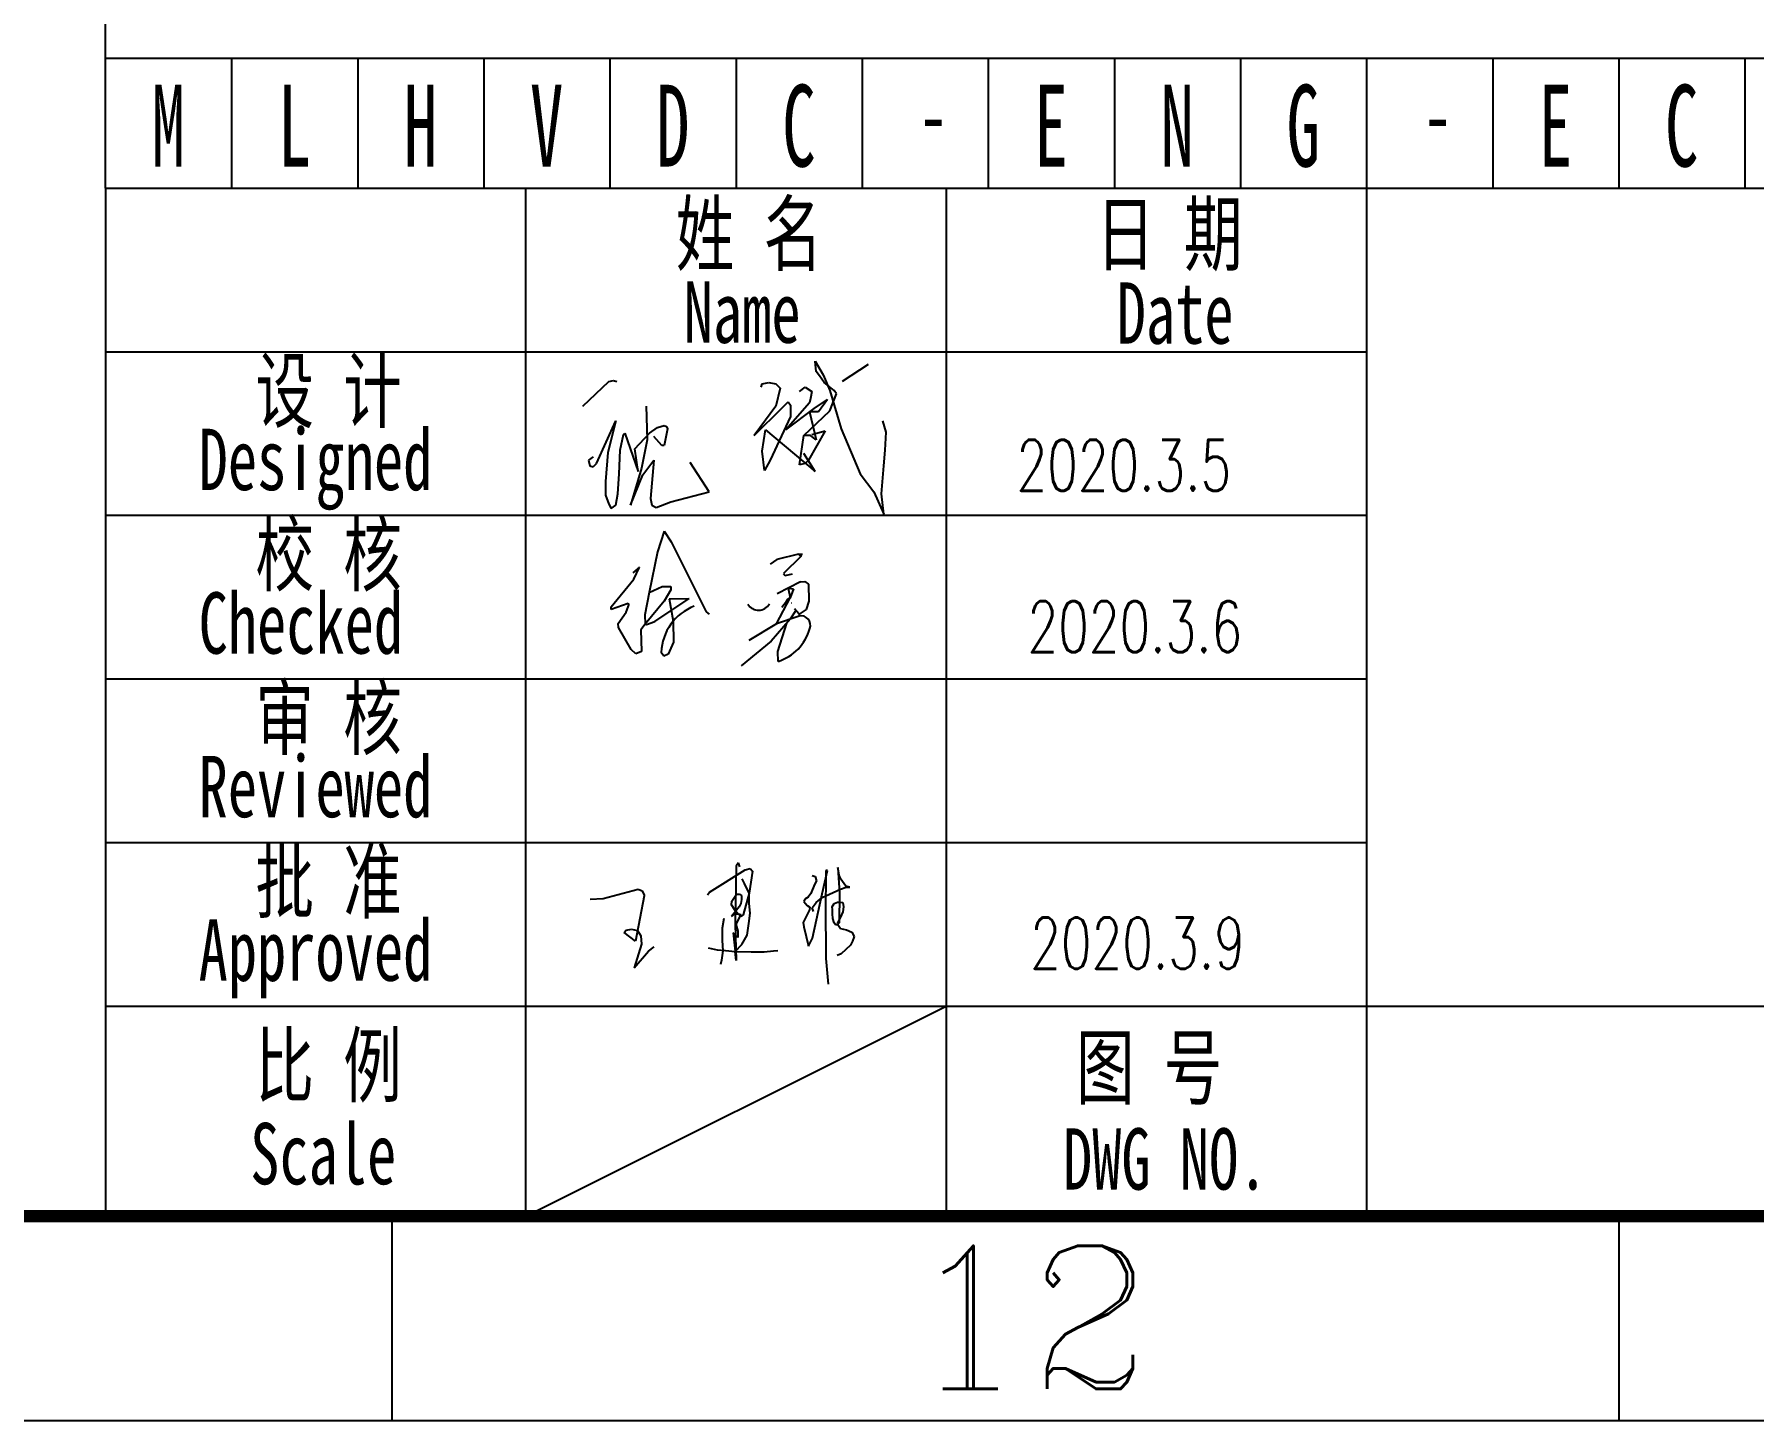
# Model space of a CAD drawing. Header units: millimetres. Extents: x 0 to 841, y 0 to 594.
# Drawn here: x 642.5 to 726.6, y 0 to 67.8 of the extents above; entities that cross this region are included whole.
import ezdxf
from ezdxf.enums import TextEntityAlignment as Align

# ---------------------------------------------------------------- set-up
doc = ezdxf.new("R2010")
doc.units = ezdxf.units.MM
for name, color, linetype in [('GPDRAW', 1, 'Continuous'), ('HZ', 7, 'Continuous'), ('LAYER0', 7, 'Continuous'), ('sign', 7, 'Continuous')]:
    doc.layers.add(name, color=color, linetype=linetype)
doc.styles.add('ECL', font='', dxfattribs={"width": 0.7, "height": 3})
doc.styles.add('elec', font='simplex.shx', dxfattribs={"width": 0.7, "bigfont": 'hztxta.shx'})
doc.styles.add('LXL', font='', dxfattribs={"width": 0.7, "height": 3})
doc.styles.add('ROMANC', font='romanc')
doc.styles.get('ECL').set_extended_font_data('FangSong_GB2312')
doc.styles.get('LXL').set_extended_font_data('仿宋_GB2312')

# ---------------------------------------------------------------- blocks, each defined once
blk = doc.blocks.new('*HATCH105')
for p, q in [((808.5, 929.5), (811.7, 926.3)), ((808.5, 926.5), (810.4, 923.9))]:
    blk.add_line(p, q)
blk = doc.blocks.new('*HATCH44')
for p, q in [((808.5, 929.5), (811.7, 926.3)), ((808.5, 926.5), (810.4, 923.9))]:
    blk.add_line(p, q)
blk = doc.blocks.new('A$C45385C36')
for p, q in [((14.199, 41.318), (14.144, 41.813)), ((14.144, 41.813), (14.53, 41.153)), ((14.364, 41.098), (14.199, 41.318)), ((16.734, 41.648), (15.467, 40.823)), ((2.791, 39.613), (4.059, 40.823)), ((4.059, 40.823), (4.279, 40.878)), ((4.279, 40.878), (4.445, 40.823)), ((11.499, 40.548), (11.554, 40.713)), ((11.554, 40.713), (11.884, 40.768)), ((11.884, 40.768), (12.215, 40.713)), ((12.215, 40.713), (12.435, 40.493)), ((12.435, 40.493), (12.215, 39.613)), ((13.372, 40.328), (13.648, 40.548)), ((13.648, 40.548), (13.979, 40.328)), ((14.585, 40.768), (14.364, 41.098)), ((14.53, 41.153), (14.86, 40.383)), ((15.081, 40.383), (14.585, 40.768)), ((14.86, 40.383), (15.411, 38.513)), ((15.191, 40.218), (15.081, 40.383)), ((5.877, 39.613), (5.933, 37.963)), ((12.215, 39.613), (11.168, 38.183)), ((11.168, 38.183), (12.546, 39.558)), ((12.546, 39.558), (12.821, 39.833)), ((13.868, 39.778), (12.711, 38.458)), ((12.821, 39.833), (12.931, 39.668)), ((12.931, 39.668), (12.931, 39.118)), ((13.923, 39.998), (13.868, 39.778)), ((13.979, 40.328), (13.923, 39.998)), ((14.089, 39.503), (14.75, 39.943)), ((14.75, 39.943), (14.309, 39.338)), ((14.86, 39.393), (15.191, 40.218)), ((3.453, 36.808), (4.389, 38.898)), ((4.389, 38.898), (4.004, 37.358)), ((6.428, 38.568), (6.759, 38.678)), ((6.759, 38.678), (6.869, 38.623)), ((12.931, 39.118), (11.939, 36.973)), ((12.711, 38.458), (14.089, 39.503)), ((13.593, 38.183), (14.86, 39.393)), ((14.309, 39.338), (13.868, 39.338)), ((13.868, 39.338), (14.199, 37.963)), ((17.616, 38.348), (17.45, 38.898)), ((4.61, 37.468), (4.775, 38.238)), ((4.775, 38.238), (4.83, 38.293)), ((4.83, 38.293), (5.492, 36.423)), ((5.326, 37.523), (6.043, 38.293)), ((5.933, 37.963), (5.657, 36.588)), ((6.043, 38.293), (6.428, 38.568)), ((6.649, 37.688), (6.263, 38.128)), ((6.924, 38.513), (6.759, 37.688)), ((6.869, 38.623), (6.924, 38.513)), ((11.554, 37.413), (11.719, 38.458)), ((11.719, 38.458), (14.144, 36.423)), ((13.372, 36.753), (13.593, 38.183)), ((13.923, 38.183), (13.593, 38.183)), ((14.64, 38.403), (13.813, 36.973)), ((14.199, 37.963), (13.923, 38.183)), ((13.979, 38.238), (14.64, 38.403)), ((15.411, 38.513), (16.348, 36.313)), ((17.561, 37.468), (17.616, 38.348)), ((3.287, 37.138), (3.067, 36.973)), ((4.004, 37.358), (3.893, 35.928)), ((4.555, 36.313), (4.61, 37.468)), ((5.492, 36.423), (5.326, 37.523)), ((6.759, 37.688), (6.649, 37.688)), ((11.664, 36.478), (11.554, 37.413)), ((14.144, 36.423), (13.593, 37.303)), ((17.506, 36.698), (17.561, 37.468)), ((3.067, 36.973), (3.122, 36.698)), ((3.122, 36.698), (3.287, 36.643)), ((3.287, 36.643), (3.453, 36.808)), ((4.5, 35.323), (4.555, 36.313)), ((5.657, 36.588), (5.106, 34.773)), ((5.106, 34.773), (5.712, 36.258)), ((5.712, 36.258), (6.263, 36.973)), ((6.263, 36.973), (6.098, 35.103)), ((8.964, 35.433), (8.027, 36.863)), ((11.939, 36.973), (11.664, 36.478)), ((13.648, 36.808), (13.372, 36.753)), ((13.813, 36.973), (13.648, 36.808)), ((16.348, 36.313), (17.01, 35.433)), ((17.395, 35.323), (17.506, 36.698)), ((3.893, 35.928), (3.893, 35.268)), ((4.389, 34.773), (4.5, 35.323)), ((7.09, 34.938), (8.964, 35.433)), ((17.01, 35.433), (17.506, 34.333)), ((17.506, 34.333), (17.395, 35.323)), ((3.893, 35.268), (4.059, 34.828)), ((4.059, 34.828), (4.169, 34.608)), ((4.169, 34.608), (4.389, 34.773)), ((6.098, 35.103), (6.153, 34.773)), ((6.153, 34.773), (6.373, 34.663)), ((6.373, 34.663), (7.09, 34.938)), ((8.979, 15.849), (10.728, 16.938)), ((10.289, 17.138), (10.23, 14.306)), ((10.394, 17.283), (10.289, 17.138)), ((10.458, 17.082), (10.394, 17.283)), ((10.728, 16.938), (10.958, 17)), ((11.072, 16.873), (10.925, 15.8)), ((10.958, 17), (11.072, 16.873)), ((14.489, 15.758), (14.743, 16.904)), ((14.665, 16.901), (14.645, 14.761)), ((14.743, 16.904), (14.665, 16.901)), ((15.31, 16.672), (15.251, 17.061)), ((15.251, 17.061), (15.329, 15.797)), ((3.778, 15.537), (5.483, 15.986)), ((5.483, 15.986), (5.689, 15.905)), ((10.69, 16.264), (10.576, 16.491)), ((10.925, 15.8), (10.69, 16.264)), ((14.118, 16.22), (13.931, 15.778)), ((14.004, 16.669), (14.152, 16.619)), ((14.202, 16.403), (14.118, 16.22)), ((14.152, 16.619), (14.202, 16.403)), ((14.49, 15.592), (15.379, 15.992)), ((15.405, 16.486), (15.31, 16.672)), ((15.379, 15.992), (15.667, 16.09)), ((15.648, 16.134), (15.405, 16.486)), ((15.837, 16.09), (15.648, 16.134)), ((15.667, 16.09), (15.837, 16.09)), ((3.145, 15.506), (3.778, 15.537)), ((5.786, 15.667), (5.353, 13.457)), ((5.689, 15.905), (5.775, 15.694)), ((5.775, 15.694), (5.786, 15.667)), ((8.881, 15.722), (8.979, 15.849)), ((10.048, 15.227), (10.067, 15.412)), ((10.228, 14.952), (10.048, 15.227)), ((10.067, 15.412), (10.299, 15.75)), ((10.299, 15.75), (10.451, 15.75)), ((10.509, 15.289), (10.435, 15.124)), ((10.451, 15.75), (10.548, 15.687)), ((10.548, 15.492), (10.509, 15.289)), ((10.548, 15.687), (10.548, 15.492)), ((10.925, 15.8), (10.626, 14.735)), ((10.923, 15.294), (10.925, 15.8)), ((10.963, 14.827), (10.923, 15.294)), ((13.631, 15.504), (13.589, 15.398)), ((13.589, 15.398), (13.745, 15.196)), ((13.802, 15.599), (13.631, 15.504)), ((13.745, 15.196), (13.882, 15.113)), ((13.931, 15.778), (13.802, 15.599)), ((14.003, 15.088), (14.197, 15.348)), ((14.007, 13.593), (14.489, 15.758)), ((14.197, 15.348), (14.49, 15.592)), ((14.98, 15.137), (15.081, 15.292)), ((14.988, 15.006), (14.98, 15.137)), ((15.081, 15.292), (15.232, 15.362)), ((15.232, 15.362), (15.378, 15.362)), ((15.329, 15.797), (15.32, 14.346)), ((15.378, 15.362), (15.493, 15.334)), ((15.493, 15.334), (15.524, 15.123)), ((9.674, 14.567), (9.603, 14.081)), ((10.435, 15.124), (10.045, 14.651)), ((10.045, 14.651), (10.202, 14.773)), ((10.202, 14.773), (10.386, 14.788)), ((10.507, 14.661), (10.228, 14.952)), ((10.23, 14.306), (10.289, 12.511)), ((10.503, 14.754), (10.265, 14.275)), ((10.386, 14.788), (10.503, 14.754)), ((10.626, 14.735), (10.507, 14.661)), ((10.827, 13.738), (10.899, 14.315)), ((10.899, 14.315), (10.963, 14.827)), ((13.733, 14.729), (13.55, 14.37)), ((13.55, 14.37), (13.595, 14.145)), ((13.87, 14.987), (13.733, 14.729)), ((13.882, 15.113), (13.87, 14.987)), ((14.069, 14.909), (14.003, 15.088)), ((14.645, 14.761), (14.659, 13.114)), ((14.988, 14.793), (14.988, 15.006)), ((15.016, 14.565), (14.988, 14.793)), ((15.07, 14.355), (15.016, 14.565)), ((15.137, 14.257), (15.07, 14.355)), ((15.37, 14.585), (15.221, 14.307)), ((15.221, 14.307), (15.383, 14.076)), ((15.32, 14.346), (15.229, 14.244)), ((15.493, 14.877), (15.37, 14.585)), ((15.524, 15.123), (15.493, 14.877)), ((4.807, 13.871), (4.906, 13.985)), ((5.353, 13.457), (4.807, 13.871)), ((4.906, 13.985), (5.162, 14.035)), ((5.162, 14.035), (5.455, 13.978)), ((5.455, 13.978), (5.621, 13.704)), ((5.621, 13.704), (5.655, 13.302)), ((9.603, 14.081), (9.603, 13.489)), ((9.603, 13.489), (9.629, 12.977)), ((10.362, 13.634), (10.137, 13.866)), ((10.137, 13.866), (10.289, 12.511)), ((10.265, 14.275), (10.362, 13.946)), ((10.362, 13.946), (10.362, 13.634)), ((10.562, 13.281), (10.827, 13.738)), ((13.595, 14.145), (13.818, 13.206)), ((13.818, 13.206), (14.007, 13.593)), ((15.229, 14.244), (15.137, 14.257)), ((15.383, 14.076), (15.684, 14.004)), ((15.684, 14.004), (15.932, 13.889)), ((15.932, 13.889), (16.059, 13.673)), ((16.059, 13.673), (15.967, 13.448)), ((5.655, 13.302), (5.297, 12.139)), ((5.297, 12.139), (5.989, 12.959)), ((5.989, 12.959), (6.27, 13.167)), ((8.914, 13.127), (9.356, 13.03)), ((9.356, 13.03), (9.762, 12.994)), ((9.629, 12.977), (9.559, 12.526)), ((9.762, 12.994), (10.24, 12.946)), ((10.24, 12.946), (10.562, 13.281)), ((10.289, 12.511), (10.24, 12.946)), ((10.24, 12.946), (11.016, 12.924)), ((11.016, 12.924), (11.652, 12.933)), ((11.652, 12.933), (12.112, 12.977)), ((12.112, 12.977), (12.318, 12.997)), ((14.659, 13.114), (14.673, 12.606)), ((15.416, 12.832), (15.215, 12.751)), ((15.865, 13.257), (15.416, 12.832)), ((15.967, 13.448), (15.865, 13.257)), ((9.559, 12.526), (9.515, 12.305)), ((14.673, 12.606), (14.78, 11.349)), ((0, 0), (20.556, 10.278))]:
    blk.add_line(p, q)
at = {"layer": 'LAYER0'}
for p, q in [((6.767, 33.509), (6.437, 32.495)), ((6.767, 33.509), (6.437, 32.495)), ((6.767, 33.509), (7.1, 32.986)), ((6.767, 33.509), (7.1, 32.986)), ((7.1, 32.986), (8.816, 29.56)), ((7.1, 32.986), (8.816, 29.56)), ((6.437, 32.495), (6.021, 30.497)), ((6.437, 32.495), (6.021, 30.497)), ((12.276, 32.116), (11.944, 31.895)), ((12.276, 32.116), (11.944, 31.895)), ((13.322, 32.378), (12.276, 32.116)), ((13.322, 32.378), (12.276, 32.116)), ((13.448, 32.257), (12.6, 31.426)), ((13.448, 32.257), (12.6, 31.426)), ((13.322, 32.378), (13.52, 32.381)), ((13.322, 32.378), (13.52, 32.381)), ((13.322, 32.378), (13.448, 32.257)), ((13.322, 32.378), (13.448, 32.257)), ((13.446, 32.38), (13.448, 32.257)), ((13.446, 32.38), (13.448, 32.257)), ((4.164, 29.796), (5.284, 31.154)), ((4.164, 29.796), (5.284, 31.154)), ((5.562, 31.735), (5.231, 31.465)), ((5.562, 31.735), (5.231, 31.465)), ((5.284, 31.154), (5.562, 31.735)), ((5.284, 31.154), (5.562, 31.735)), ((5.462, 31.527), (5.402, 31.605)), ((5.462, 31.527), (5.402, 31.605)), ((12.6, 31.426), (12.674, 31.331)), ((12.6, 31.426), (12.674, 31.331)), ((12.674, 31.331), (13.033, 31.41)), ((12.674, 31.331), (13.033, 31.41)), ((6.021, 30.497), (5.82, 29.411)), ((6.021, 30.497), (5.82, 29.411)), ((6.021, 30.497), (6.667, 30.795)), ((6.021, 30.497), (6.667, 30.795)), ((6.667, 30.795), (7.08, 30.802)), ((6.667, 30.795), (7.08, 30.802)), ((7.083, 30.633), (6.767, 30.076)), ((7.083, 30.633), (6.767, 30.076)), ((7.08, 30.802), (7.083, 30.633)), ((7.08, 30.802), (7.083, 30.633)), ((13.423, 31.032), (12.282, 30.436)), ((13.423, 31.032), (12.282, 30.436)), ((12.83, 30.723), (12.919, 30.245)), ((12.83, 30.723), (13.079, 30.69)), ((12.83, 30.723), (12.919, 30.245)), ((12.83, 30.723), (13.079, 30.69)), ((12.909, 30.764), (12.92, 30.711)), ((12.909, 30.764), (12.92, 30.711)), ((13.079, 30.69), (12.919, 30.245)), ((13.079, 30.69), (12.919, 30.245)), ((13.423, 31.032), (13.639, 31.036)), ((13.423, 31.032), (13.639, 31.036)), ((13.639, 31.036), (13.821, 30.919)), ((13.639, 31.036), (13.821, 30.919)), ((13.821, 30.919), (13.836, 30.086)), ((13.821, 30.919), (13.836, 30.086)), ((4.166, 29.665), (4.164, 29.796)), ((4.166, 29.665), (4.164, 29.796)), ((4.993, 29.973), (4.166, 29.665)), ((4.993, 29.973), (4.166, 29.665)), ((4.518, 28.988), (4.904, 29.539)), ((4.518, 28.988), (4.904, 29.539)), ((4.904, 29.539), (5.041, 29.926)), ((4.904, 29.539), (5.041, 29.926)), ((5.041, 29.926), (4.993, 29.973)), ((5.041, 29.926), (4.993, 29.973)), ((6.767, 30.076), (5.828, 28.961)), ((6.767, 30.076), (5.828, 28.961)), ((6.304, 29.084), (7.982, 30.21)), ((6.304, 29.084), (7.982, 30.21)), ((7, 30.193), (7.982, 30.21)), ((7, 30.193), (7.982, 30.21)), ((7, 30.193), (7.199, 29.097)), ((7, 30.193), (7.199, 29.097)), ((8.816, 29.56), (8.963, 29.442)), ((8.816, 29.56), (8.963, 29.442)), ((12.259, 28.972), (12.919, 30.245)), ((12.259, 28.972), (12.919, 30.245)), ((12.744, 30.06), (12.509, 29.768)), ((12.744, 30.06), (12.509, 29.768)), ((12.919, 30.245), (12.743, 30.132)), ((12.919, 30.245), (12.743, 30.132)), ((12.743, 30.132), (12.744, 30.06)), ((12.743, 30.132), (12.744, 30.06)), ((13.206, 29.623), (12.928, 29.203)), ((13.206, 29.623), (12.928, 29.203)), ((12.986, 29.993), (13.01, 29.993)), ((12.986, 29.993), (13.01, 29.993)), ((13.355, 29.447), (13.135, 29.707)), ((13.355, 29.447), (13.135, 29.707)), ((13.711, 29.669), (13.355, 29.447)), ((13.711, 29.669), (13.355, 29.447)), ((13.355, 29.447), (13.357, 29.351)), ((13.355, 29.447), (13.357, 29.351)), ((13.836, 30.086), (13.711, 29.669)), ((13.836, 30.086), (13.711, 29.669)), ((4.521, 28.791), (4.518, 28.988)), ((4.521, 28.791), (4.518, 28.988)), ((5.152, 27.719), (4.521, 28.791)), ((5.152, 27.719), (4.521, 28.791)), ((5.828, 28.961), (5.627, 28.685)), ((5.828, 28.961), (5.627, 28.685)), ((5.627, 28.685), (5.646, 27.616)), ((5.627, 28.685), (5.646, 27.616)), ((5.82, 29.411), (5.828, 28.961)), ((5.82, 29.411), (5.828, 28.961)), ((5.828, 28.961), (5.899, 28.933)), ((5.828, 28.961), (5.899, 28.933)), ((5.899, 28.933), (6.304, 29.084)), ((5.899, 28.933), (6.304, 29.084)), ((7.199, 29.097), (7.222, 28.068)), ((7.199, 29.097), (7.222, 28.068)), ((12.259, 28.972), (10.905, 28.156)), ((12.259, 28.972), (10.905, 28.156)), ((12.928, 29.203), (11.986, 28.127)), ((12.928, 29.203), (11.986, 28.127)), ((13.357, 29.351), (12.259, 28.972)), ((13.357, 29.351), (12.259, 28.972)), ((12.319, 27.617), (12.755, 29.006)), ((12.319, 27.617), (12.755, 29.006)), ((7.222, 28.068), (6.956, 27.487)), ((7.222, 28.068), (6.956, 27.487)), ((11.986, 28.127), (10.519, 26.925)), ((11.986, 28.127), (10.519, 26.925)), ((5.372, 27.507), (5.152, 27.719)), ((5.372, 27.507), (5.152, 27.719)), ((5.646, 27.616), (5.372, 27.507)), ((5.646, 27.616), (5.372, 27.507)), ((6.742, 27.387), (6.619, 27.577)), ((6.742, 27.387), (6.619, 27.577)), ((6.956, 27.487), (6.742, 27.387)), ((6.956, 27.487), (6.742, 27.387)), ((12.327, 27.134), (12.319, 27.617)), ((12.327, 27.134), (12.319, 27.617))]:
    blk.add_line(p, q, dxfattribs=at)
for centre, radius, start, end in [((9.129, 27.49), 2.512, 110.8407, 178.01324), ((9.129, 27.49), 2.512, 110.8407, 178.01324), ((11.373, 30.248), 0.611, 211.22699, 330.77301), ((11.373, 30.248), 0.611, 211.22699, 330.77301), ((11.619, 29.378), 2.354, 287.52549, 344.22341), ((11.619, 29.378), 2.354, 287.52549, 344.22341), ((13.456, 28.904), 0.458, 338.8314, 102.5483), ((13.456, 28.904), 0.458, 338.8314, 102.5483)]:
    blk.add_arc(centre, radius, start, end, dxfattribs=at)
at = {"layer": 'LAYER0', "xscale": 0.02400000002235174, "yscale": 0.02400000002235174, "zscale": 0.02400000000000001, "rotation": 1}
for name in ['*HATCH105', '*HATCH44']:
    blk.add_blockref(name, (-6.269, 7.489), dxfattribs=at)
at = {"layer": 'HZ', "style": 'elec', "width": 0.7}
for s, p in [('2020.3.5', (29.239, 35.477)), ('2020.3.6', (29.776, 27.578)), ('2020.3.9', (29.91, 12.104))]:
    blk.add_text(s, height=2.5, dxfattribs=at).set_placement(p, align=Align.CENTER)
blk = doc.blocks.new('*U25')
at = {"layer": 'GPDRAW', "color": 0, "style": 'LXL', "width": 0.6}
for s, p in [('M', (3.07, 3.059)), ('L', (9.237, 3.059)), ('H', (15.404, 3.059)), ('V', (21.57, 3.059)), ('D', (27.737, 3.059)), ('C', (33.904, 3.059)), ('E', (46.237, 3.059)), ('N', (52.404, 3.059)), ('G', (58.57, 3.059)), ('E', (70.904, 3.059)), ('C', (77.07, 3.059))]:
    blk.add_text(s, height=4, dxfattribs=at).set_placement(p, align=Align.MIDDLE)
at = {"layer": 'GPDRAW', "color": 7, "style": 'LXL', "width": 0.7}
for p in [(39.761, 2.045), (64.428, 2.045)]:
    blk.add_text('-', height=3, dxfattribs=at).set_placement(p)
blk = doc.blocks.new('XXDAFRAM-CH-HENG-A1')
at = {"linetype": 'Continuous'}
for p, q in [((652.167, 66.642), (652.167, 60.278)), ((658.333, 66.642), (658.333, 60.278)), ((664.5, 66.642), (664.5, 60.278)), ((670.667, 66.642), (670.667, 60.278)), ((676.833, 66.642), (676.833, 60.278)), ((683, 66.642), (683, 60.278)), ((689.167, 66.642), (689.167, 60.278)), ((695.333, 66.642), (695.333, 60.278)), ((701.5, 66.642), (701.5, 60.278)), ((707.667, 66.642), (707.667, 60.278)), ((713.833, 66.642), (713.833, 60.278)), ((720, 66.642), (720, 60.278)), ((726.167, 66.642), (726.167, 60.278))]:
    blk.add_line(p, q, dxfattribs=at)
at = {"color": 1}
for p, q in [((660, 10), (660, 0)), ((720, 10), (720, 0))]:
    blk.add_line(p, q, dxfattribs=at)
blk.add_lwpolyline([(0, 0), (841, 0), (841, 594), (0, 594)], close=True, dxfattribs=at)
at = {"color": 1, "const_width": 0.6}
blk.add_lwpolyline([(25, 10), (831, 10), (831, 584), (25, 584)], close=True, dxfattribs=at)
at = {"layer": 'GPDRAW', "color": 1, "linetype": 'Continuous'}
blk.add_line((646, 60.278), (646, 122.267), dxfattribs=at)
at = {"layer": 'GPDRAW', "color": 3, "linetype": 'Continuous'}
blk.add_line((646, 66.642), (831, 66.642), dxfattribs=at)
at = {"layer": 'GPDRAW'}
for p, q in [((646, 66.642), (831, 66.642)), ((831, 10), (646, 10))]:
    blk.add_line(p, q, dxfattribs=at)
at = {"layer": 'sign', "color": 1, "linetype": 'Continuous'}
for p, q in [((646, 60.278), (831, 60.278)), ((646, 60.278), (646, 10)), ((666.556, 10), (666.556, 60.278)), ((666.556, 10), (666.556, 60.278)), ((687.111, 60.278), (687.111, 10)), ((707.667, 60.278), (707.667, 10)), ((646, 52.278), (707.667, 52.278)), ((646, 44.278), (707.667, 44.278)), ((646, 36.278), (707.667, 36.278)), ((646, 28.278), (707.667, 28.278)), ((646, 20.278), (831, 20.278))]:
    blk.add_line(p, q, dxfattribs=at)
blk.add_blockref('*U25', (646, 60.278))
at = {"color": 1, "style": 'ROMANC'}
blk.add_text('12', height=7, dxfattribs=at).set_placement((685.139, 1.554))
at = {"linetype": 'Continuous', "style": 'ECL', "width": 0.7}
for tag, height, p in [('DESIGNSTATUS', 3.5, (818.853, 76.574)), ('DESIGNSTATUS', 3.5, (818.853, 76.574)), ('ENDESIGNSTATUS', 3.5, (818.89, 70.889)), ('ENDESIGNSTATUS', 3.5, (818.89, 70.889)), ('V', 4, (778.583, 63.46)), ('O', 4, (784.75, 63.46)), ('L', 4, (790.917, 63.46)), ('N', 4, (797.083, 63.46)), ('D', 4, (809.417, 63.46)), ('W', 4, (815.583, 63.46)), ('G', 4, (821.75, 63.46)), ('VEREN40', 4, (827.822, 63.302)), ('DWGNAME1', 5, (768.762, 48.806)), ('DWGENAME1', 5, (768.979, 42.707)), ('DWGNAME', 5, (768.733, 42.425)), ('DWGNAME2', 5, (769.115, 35.27)), ('DWGENAME', 5, (769.239, 35.309)), ('DWGENAME2', 5, (769.396, 28.811)), ('DWGNO', 5, (758.81, 15.139)), ('VEREN40', 4, (825.773, 15.223))]:
    blk.add_attdef(tag, text='', height=height, dxfattribs=at).set_placement(p, align=Align.MIDDLE)
at = {"style": 'ECL', "width": 0.7, "flags": 1}
for p in [(697.389, 48.278), (697.389, 40.278), (697.389, 32.278), (697.389, 24.278)]:
    blk.add_attdef('DATE', text='', height=5, dxfattribs=at).set_placement(p, align=Align.MIDDLE)
for tag, p in [('SJ1', (666.556, 44.278)), ('JH', (666.556, 36.278)), ('SH1', (666.556, 28.278)), ('PZ', (666.556, 20.278)), ('BL', (666.556, 10))]:
    blk.add_attdef(tag, p, '', height=5, dxfattribs=at)
at = {"layer": 'GPDRAW', "style": 'LXL', "width": 0.7}
for s, p in [('姓 名', (673.884, 56.549)), ('日 期', (694.44, 56.549)), ('Name', (674.274, 52.715)), ('Date', (695.445, 52.673)), ('设 计', (653.329, 48.882)), ('Designed', (650.55, 45.513)), ('校 核', (653.329, 40.882)), ('Checked', (650.55, 37.513)), ('审 核', (653.329, 32.882)), ('Reviewed', (650.55, 29.513)), ('批 准', (653.329, 24.882)), ('Approved', (650.55, 21.513)), ('比 例', (653.329, 15.883)), ('图 号', (693.454, 15.776)), ('Scale', (653.074, 11.56)), ('DWG NO.', (692.82, 11.3))]:
    blk.add_text(s, height=3, dxfattribs=at).set_placement(p)

msp = doc.modelspace()

# ---------------------------------------------------------------- block references
msp.add_blockref('XXDAFRAM-CH-HENG-A1', (0, 0))
at = {"color": 4}
msp.add_blockref('A$C45385C36', (666.556, 10), dxfattribs=at)

doc.saveas('drawing.dxf')
